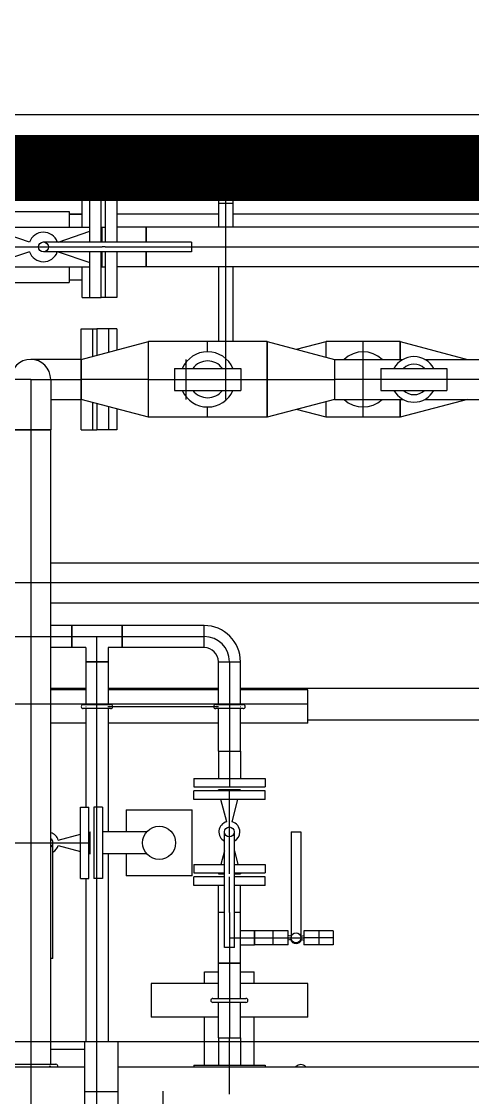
# Model space of a CAD drawing. Header units: inches. Extents: x 517790 to 538444, y 301815 to 302461.
# Drawn here: x 517888.015 to 517888.719, y 302346.398 to 302348.078 of the extents above; entities that cross this region are included whole.
import ezdxf

# ---------------------------------------------------------------- set-up
doc = ezdxf.new("R2010")
doc.units = ezdxf.units.IN
doc.header["$MEASUREMENT"] = 0
doc.linetypes.add('BLAST PROOF PARTITION-EMBED 1_DWG$0$DIVIDE2', pattern=[0.625, 0.25, -0.125, 0, -0.125, 0, -0.125])
doc.layers.add('Layout', color=6, linetype='Continuous', lineweight=15)
for name, color, linetype in [('电气-接地设计-接地线', 3, '接地线'), ('硅胶总平面底图 工艺装置区', 253, 'Continuous'), ('硅胶总平面底图0804', 253, 'Continuous')]:
    doc.layers.add(name, color=color, linetype=linetype)
doc.styles.add('EESLTYPE', font='TXT.shx')
doc.linetypes.add('接地线', pattern='A,500,["/",EESLTYPE,S=200,R=0,X=0,Y=-100],-200,60,-200', length=960)

msp = doc.modelspace()

# ---------------------------------------------------------------- linework, layer by layer
at = {"layer": 'Layout', "color": 9, "lineweight": -3}
msp.add_arc((517885.3168, 302344.7463), 11.9999, 0, 86.22389, dxfattribs=at)
at = {"layer": '电气-接地设计-接地线', "color": 1, "linetype": '接地线', "ltscale": 0.005, "const_width": 0.1033}
msp.add_lwpolyline([(517876.8497, 302347.8488), (517889.9277, 302347.8488)], dxfattribs=at)
at = {"layer": '硅胶总平面底图 工艺装置区', "linetype": 'BLAST PROOF PARTITION-EMBED 1_DWG$0$DIVIDE2', "lineweight": -3, "ltscale": 400}
msp.add_line((517871.7027, 302347.9323), (517894.8488, 302347.9323), dxfattribs=at)
at = {"layer": '硅胶总平面底图 工艺装置区', "color": 253, "linetype": 'Continuous', "lineweight": -3}
for p, q in [((517886.3758, 302347.9323), (517888.7357, 302347.9323)), ((517888.3223, 302347.8878), (517888.3334, 302347.8878)), ((517888.3223, 302347.8878), (517888.3223, 302347.8419)), ((517888.3334, 302347.8878), (517888.3334, 302347.8657)), ((517888.3334, 302347.8878), (517888.3444, 302347.8878)), ((517888.3444, 302347.8878), (517888.3444, 302347.8419)), ((517888.3334, 302347.8657), (517888.3223, 302347.8657)), ((517888.3334, 302347.8657), (517888.3334, 302347.8419)), ((517888.3444, 302347.8657), (517888.3334, 302347.8657)), ((517888.168, 302347.8297), (517888.168, 302347.8375)), ((517888.168, 302347.8375), (517888.3334, 302347.8375)), ((517888.3223, 302347.8419), (517888.3334, 302347.8419)), ((517888.3307, 302347.8383), (517888.3296, 302347.8419)), ((517888.3334, 302347.8419), (517888.3334, 302347.8419)), ((517888.3334, 302347.8419), (517888.3334, 302347.8419)), ((517888.3334, 302347.8419), (517888.3444, 302347.8419)), ((517888.3334, 302347.8175), (517888.3334, 302347.8419)), ((517888.336, 302347.8383), (517888.3371, 302347.8419)), ((517888.168, 302347.822), (517888.168, 302347.8297)), ((517888.168, 302347.822), (517888.3334, 302347.822)), ((517888.3444, 302347.8175), (517888.3223, 302347.8175)), ((517888.3223, 302347.8175), (517888.3223, 302347.7568)), ((517888.3307, 302347.8211), (517888.3296, 302347.8175)), ((517888.3334, 302347.7938), (517888.3334, 302347.8175)), ((517888.336, 302347.8211), (517888.3371, 302347.8175)), ((517888.3444, 302347.8175), (517888.3444, 302347.7568)), ((517888.1093, 302347.7568), (517888.1093, 302347.8044)), ((517888.1093, 302347.8044), (517888.1211, 302347.8044)), ((517888.1211, 302347.7334), (517888.1211, 302347.8044)), ((517888.1211, 302347.8044), (517888.1392, 302347.8044)), ((517888.1392, 302347.7334), (517888.1392, 302347.8044)), ((517888.1453, 302347.8044), (517888.1392, 302347.8044)), ((517888.1453, 302347.8044), (517888.1453, 302347.7334)), ((517888.1634, 302347.8044), (517888.1453, 302347.8044)), ((517888.1634, 302347.8044), (517888.1634, 302347.7334)), ((517887.9767, 302347.7809), (517888.0892, 302347.7809)), ((517888.0892, 302347.7809), (517888.0892, 302347.7568)), ((517888.3223, 302347.7938), (517888.3444, 302347.7938)), ((517888.3334, 302347.7568), (517888.3334, 302347.7938)), ((517888.0892, 302347.7773), (517888.1093, 302347.7773)), ((517888.0892, 302347.7768), (517888.1093, 302347.7768)), ((517888.1634, 302347.7773), (517888.3223, 302347.7773)), ((517888.3444, 302347.7773), (517888.7357, 302347.7773)), ((517887.9767, 302347.7568), (517888.1211, 302347.7568)), ((517888.0271, 302347.733), (517887.9767, 302347.7502)), ((517888.0717, 302347.7334), (517888.1211, 302347.7502)), ((517888.1392, 302347.7568), (517888.1453, 302347.7568)), ((517888.1392, 302347.7563), (517888.1407, 302347.7568)), ((517888.1407, 302347.7334), (517888.1407, 302347.7568)), ((517888.2094, 302347.7568), (517888.1634, 302347.7568)), ((517888.2094, 302347.7568), (517888.2094, 302347.7334)), ((517888.2094, 302347.7334), (517888.2094, 302347.7568)), ((517888.7357, 302347.7568), (517888.2094, 302347.7568)), ((517888.3334, 302347.6945), (517888.3334, 302347.7568)), ((517888.2802, 302347.7334), (517888.0489, 302347.7334)), ((517888.2802, 302347.7334), (517888.2802, 302347.7257)), ((517887.957, 302347.7257), (517888.1407, 302347.7257)), ((517888.0271, 302347.7183), (517887.9767, 302347.7012)), ((517888.2802, 302347.7179), (517888.0489, 302347.7179)), ((517888.0717, 302347.7179), (517888.1211, 302347.7012)), ((517888.1211, 302347.6469), (517888.1211, 302347.7179)), ((517888.1392, 302347.6469), (517888.1392, 302347.7179)), ((517888.1453, 302347.7257), (517888.1407, 302347.7257)), ((517888.1407, 302347.6945), (517888.1407, 302347.7179)), ((517888.1453, 302347.7257), (517888.2094, 302347.7257)), ((517888.1453, 302347.7179), (517888.1453, 302347.6469)), ((517888.1634, 302347.7179), (517888.1634, 302347.6469)), ((517888.2094, 302347.7257), (517888.2802, 302347.7257)), ((517888.2094, 302347.7179), (517888.2094, 302347.6945)), ((517888.2094, 302347.6945), (517888.2094, 302347.7179)), ((517888.2802, 302347.7257), (517888.7357, 302347.7257)), ((517888.2802, 302347.7257), (517888.2802, 302347.7179)), ((517887.9767, 302347.6945), (517888.1211, 302347.6945)), ((517888.0892, 302347.6945), (517888.0892, 302347.6704)), ((517888.1093, 302347.6469), (517888.1093, 302347.6945)), ((517888.1392, 302347.695), (517888.1407, 302347.6945)), ((517888.1392, 302347.6945), (517888.1453, 302347.6945)), ((517888.2094, 302347.6945), (517888.1634, 302347.6945)), ((517888.7357, 302347.6945), (517888.2094, 302347.6945)), ((517888.3223, 302347.6945), (517888.3223, 302347.5781)), ((517888.3334, 302347.5781), (517888.3334, 302347.6945)), ((517888.3444, 302347.6945), (517888.3444, 302347.5781)), ((517887.9767, 302347.6704), (517888.0892, 302347.6704)), ((517888.0892, 302347.6745), (517888.1093, 302347.6745)), ((517888.1093, 302347.6469), (517888.1211, 302347.6469)), ((517888.1211, 302347.6469), (517888.1392, 302347.6469)), ((517888.1453, 302347.6469), (517888.1392, 302347.6469)), ((517888.1634, 302347.6469), (517888.1453, 302347.6469)), ((517888.1079, 302347.5502), (517888.1079, 302347.5977)), ((517888.1079, 302347.5977), (517888.126, 302347.5977)), ((517888.126, 302347.555), (517888.126, 302347.5977)), ((517888.126, 302347.5977), (517888.1322, 302347.5977)), ((517888.1322, 302347.5977), (517888.1322, 302347.5566)), ((517888.1503, 302347.5977), (517888.1322, 302347.5977)), ((517888.1634, 302347.5977), (517888.1503, 302347.5977)), ((517888.1503, 302347.5977), (517888.1503, 302347.5614)), ((517888.1634, 302347.5977), (517888.1634, 302347.5649)), ((517888.1079, 302347.5502), (517888.2129, 302347.5781)), ((517888.2129, 302347.4599), (517888.2129, 302347.5781)), ((517888.3052, 302347.5781), (517888.2129, 302347.5781)), ((517888.2129, 302347.519), (517888.2129, 302347.5781)), ((517888.3052, 302347.5621), (517888.3052, 302347.5781)), ((517888.3052, 302347.5621), (517888.3052, 302347.5781)), ((517888.3982, 302347.5781), (517888.3052, 302347.5781)), ((517888.3334, 302347.5584), (517888.3334, 302347.5781)), ((517888.3982, 302347.4599), (517888.3982, 302347.5781)), ((517888.3982, 302347.5781), (517888.3982, 302347.519)), ((517888.3982, 302347.5781), (517888.5032, 302347.5502)), ((517888.4441, 302347.5659), (517888.49, 302347.5781)), ((517888.49, 302347.5537), (517888.49, 302347.5781)), ((517888.49, 302347.5537), (517888.49, 302347.5781)), ((517888.5479, 302347.5781), (517888.49, 302347.5781)), ((517888.5479, 302347.4599), (517888.5479, 302347.5781)), ((517888.6057, 302347.5781), (517888.5479, 302347.5781)), ((517888.6057, 302347.5502), (517888.6057, 302347.5781)), ((517888.6057, 302347.5781), (517888.6057, 302347.5502)), ((517888.6057, 302347.5781), (517888.7107, 302347.5502)), ((517888.1079, 302347.5502), (517888.0291, 302347.5502)), ((517888.1079, 302347.519), (517888.1079, 302347.5502)), ((517888.1079, 302347.5502), (517888.1079, 302347.519)), ((517888.2714, 302347.5502), (517888.2714, 302347.4878)), ((517888.3334, 302347.5584), (517888.3334, 302347.5583)), ((517888.3334, 302347.5584), (517888.3334, 302347.5584)), ((517888.3334, 302347.519), (517888.3334, 302347.5584)), ((517888.3334, 302347.4878), (517888.3334, 302347.5502)), ((517888.5032, 302347.5502), (517888.5032, 302347.519)), ((517888.5032, 302347.5502), (517888.5032, 302347.4878)), ((517888.5032, 302347.5502), (517888.6099, 302347.5502)), ((517888.6444, 302347.5502), (517888.7518, 302347.5502)), ((517888.2535, 302347.5362), (517888.3052, 302347.5362)), ((517888.2535, 302347.5362), (517888.2535, 302347.5018)), ((517888.3052, 302347.5362), (517888.3569, 302347.5362)), ((517888.3569, 302347.5362), (517888.3569, 302347.5018)), ((517888.5755, 302347.5362), (517888.6272, 302347.5362)), ((517888.5755, 302347.5362), (517888.5755, 302347.5018)), ((517888.6272, 302347.5362), (517888.6788, 302347.5362)), ((517888.6788, 302347.5362), (517888.6788, 302347.5018)), ((517888.0291, 302347.519), (517887.998, 302347.519)), ((517888.0291, 302347.519), (517888.0291, 302347.4403)), ((517888.0291, 302347.519), (517888.0603, 302347.519)), ((517888.0603, 302347.519), (517888.0603, 302347.4403)), ((517888.0603, 302347.519), (517888.1079, 302347.519)), ((517888.2129, 302347.519), (517888.1079, 302347.519)), ((517888.1079, 302347.4878), (517888.1079, 302347.519)), ((517888.1079, 302347.519), (517888.1079, 302347.519)), ((517888.1079, 302347.519), (517888.1079, 302347.519)), ((517888.1079, 302347.519), (517888.1079, 302347.4878)), ((517888.2129, 302347.519), (517888.2535, 302347.519)), ((517888.2129, 302347.4599), (517888.2129, 302347.519)), ((517888.2535, 302347.519), (517888.3052, 302347.519)), ((517888.3052, 302347.519), (517888.3569, 302347.519)), ((517888.3052, 302347.519), (517888.3052, 302347.519)), ((517888.3052, 302347.519), (517888.3052, 302347.519)), ((517888.3569, 302347.519), (517888.3982, 302347.519)), ((517888.3982, 302347.519), (517888.5032, 302347.519)), ((517888.3982, 302347.519), (517888.3982, 302347.4599)), ((517888.5032, 302347.519), (517888.5032, 302347.4878)), ((517888.5755, 302347.519), (517888.5032, 302347.519)), ((517888.6272, 302347.519), (517888.5755, 302347.519)), ((517888.6788, 302347.519), (517888.6272, 302347.519)), ((517888.6272, 302347.519), (517888.6272, 302347.519)), ((517888.6272, 302347.519), (517888.6272, 302347.519)), ((517888.7518, 302347.519), (517888.6788, 302347.519)), ((517888.2535, 302347.5018), (517888.3052, 302347.5018)), ((517888.3052, 302347.5018), (517888.3569, 302347.5018)), ((517888.5755, 302347.5018), (517888.6272, 302347.5018)), ((517888.6272, 302347.5018), (517888.6788, 302347.5018)), ((517888.0603, 302347.4878), (517888.1079, 302347.4878)), ((517888.2129, 302347.4599), (517888.1079, 302347.4878)), ((517888.1079, 302347.4403), (517888.1079, 302347.4878)), ((517888.126, 302347.4403), (517888.126, 302347.483)), ((517888.1322, 302347.4814), (517888.1322, 302347.4403)), ((517888.5032, 302347.4878), (517888.3982, 302347.4599)), ((517888.49, 302347.4599), (517888.49, 302347.4843)), ((517888.49, 302347.4599), (517888.49, 302347.4843)), ((517888.5032, 302347.4878), (517888.6099, 302347.4878)), ((517888.6057, 302347.4599), (517888.6057, 302347.4878)), ((517888.6057, 302347.4878), (517888.6057, 302347.4599)), ((517888.7107, 302347.4878), (517888.6057, 302347.4599)), ((517888.6444, 302347.4878), (517888.7518, 302347.4878)), ((517888.1503, 302347.4766), (517888.1503, 302347.4403)), ((517888.1634, 302347.4731), (517888.1634, 302347.4403)), ((517888.3052, 302347.4599), (517888.3052, 302347.4759)), ((517888.3052, 302347.4599), (517888.3052, 302347.4759)), ((517888.49, 302347.4599), (517888.4441, 302347.4721)), ((517888.3052, 302347.4599), (517888.2129, 302347.4599)), ((517888.3982, 302347.4599), (517888.3052, 302347.4599)), ((517888.5479, 302347.4599), (517888.49, 302347.4599)), ((517888.6057, 302347.4599), (517888.5479, 302347.4599)), ((517888.0603, 302347.4403), (517887.998, 302347.4403)), ((517887.998, 302347.4403), (517888.0603, 302347.4403)), ((517888.0291, 302347.4403), (517888.0291, 302347.4403)), ((517888.0291, 302347.4403), (517888.0291, 302347.4403)), ((517888.0291, 302347.4403), (517888.0291, 302346.45)), ((517888.0603, 302346.45), (517888.0603, 302347.4403)), ((517888.1079, 302347.4403), (517888.126, 302347.4403)), ((517888.126, 302347.4403), (517888.1322, 302347.4403)), ((517888.1503, 302347.4403), (517888.1322, 302347.4403)), ((517888.1634, 302347.4403), (517888.1503, 302347.4403)), ((517888.0603, 302347.2325), (517889.0681, 302347.2325)), ((517888.0603, 302347.2014), (517887.998, 302347.2014)), ((517889.0681, 302347.2014), (517888.0603, 302347.2014)), ((517888.0603, 302347.1702), (517889.0681, 302347.1702)), ((517888.0931, 302347.1349), (517888.0603, 302347.1349)), ((517888.0931, 302347.1349), (517888.0931, 302347.1004)), ((517888.1718, 302347.1349), (517888.0931, 302347.1349)), ((517888.0931, 302347.1176), (517888.0931, 302347.1349)), ((517888.1718, 302347.1349), (517888.1718, 302347.1004)), ((517888.1718, 302347.1004), (517888.1718, 302347.1349)), ((517888.2998, 302347.1349), (517888.1718, 302347.1349)), ((517888.2998, 302347.1004), (517888.2998, 302347.1349)), ((517888.2998, 302347.1004), (517888.2998, 302347.1349)), ((517887.998, 302347.1176), (517888.0603, 302347.1176)), ((517888.0603, 302347.1176), (517888.0931, 302347.1176)), ((517888.0931, 302347.1176), (517888.1718, 302347.1176)), ((517888.0931, 302347.1176), (517888.0931, 302347.1176)), ((517888.0931, 302347.1004), (517888.0931, 302347.1176)), ((517888.1325, 302347.0783), (517888.1325, 302347.1176)), ((517888.1718, 302347.1176), (517888.1718, 302347.1176)), ((517888.1718, 302347.1176), (517888.1718, 302347.1176)), ((517888.1718, 302347.1176), (517888.2998, 302347.1176)), ((517888.2998, 302347.1176), (517888.2998, 302347.1176)), ((517888.2998, 302347.1176), (517888.2998, 302347.1176)), ((517888.0931, 302347.1004), (517888.0603, 302347.1004)), ((517888.1152, 302347.1004), (517888.0931, 302347.1004)), ((517888.1152, 302347.1004), (517888.1152, 302347.0783)), ((517888.1718, 302347.1004), (517888.1497, 302347.1004)), ((517888.1497, 302347.1004), (517888.1497, 302347.0783)), ((517888.2998, 302347.1004), (517888.1718, 302347.1004)), ((517888.1152, 302347.0783), (517888.1325, 302347.0783)), ((517888.1497, 302347.0783), (517888.1152, 302347.0783)), ((517888.1152, 302347.0783), (517888.1152, 302347.0117)), ((517888.1325, 302347.0783), (517888.1325, 302347.0783)), ((517888.1325, 302347.0783), (517888.1497, 302347.0783)), ((517888.1325, 302347.0117), (517888.1325, 302347.0783)), ((517888.1497, 302347.0783), (517888.1497, 302347.0117)), ((517888.3219, 302347.0783), (517888.3564, 302347.0783)), ((517888.3219, 302347.0783), (517888.3564, 302347.0783)), ((517888.3219, 302347.0117), (517888.3219, 302347.0783)), ((517888.3391, 302347.0783), (517888.3391, 302347.0783)), ((517888.3391, 302347.0783), (517888.3391, 302347.0783)), ((517888.3391, 302347.0783), (517888.3391, 302347.0117)), ((517888.3564, 302347.0117), (517888.3564, 302347.0783)), ((517888.0603, 302347.0373), (517888.1152, 302347.0373)), ((517888.1152, 302347.0346), (517888.0603, 302347.0346)), ((517888.1497, 302347.0373), (517888.3219, 302347.0373)), ((517888.3219, 302347.0346), (517888.1497, 302347.0346)), ((517888.3564, 302347.0373), (517889.3551, 302347.0373)), ((517888.4614, 302347.0346), (517888.3564, 302347.0346)), ((517888.4614, 302346.9822), (517888.4614, 302347.0346)), ((517887.998, 302347.0125), (517888.4614, 302347.0125)), ((517888.1111, 302347.0117), (517888.1538, 302347.0117)), ((517888.1152, 302347.0084), (517888.1157, 302347.0084)), ((517888.1152, 302347.0084), (517888.1157, 302347.0084)), ((517888.1325, 302347.0051), (517888.1325, 302347.0117)), ((517888.1492, 302347.0084), (517888.1497, 302347.0084)), ((517888.1492, 302347.0084), (517888.3224, 302347.0084)), ((517888.3178, 302347.0117), (517888.3605, 302347.0117)), ((517888.3219, 302347.0084), (517888.3224, 302347.0084)), ((517888.3391, 302347.0117), (517888.3391, 302347.0051)), ((517888.3559, 302347.0084), (517888.3564, 302347.0084)), ((517888.3559, 302347.0084), (517888.3564, 302347.0084)), ((517888.1538, 302347.0051), (517888.1111, 302347.0051)), ((517888.1152, 302347.0051), (517888.1152, 302346.8514)), ((517888.1325, 302346.8514), (517888.1325, 302347.0051)), ((517888.1497, 302347.0051), (517888.1497, 302346.8129)), ((517888.3605, 302347.0051), (517888.3178, 302347.0051)), ((517888.3219, 302346.9385), (517888.3219, 302347.0051)), ((517888.3391, 302347.0051), (517888.3391, 302346.9385)), ((517888.3564, 302346.9385), (517888.3564, 302347.0051)), ((517888.1152, 302346.9822), (517888.0603, 302346.9822)), ((517888.3219, 302346.9822), (517888.1497, 302346.9822)), ((517888.4614, 302346.9822), (517888.3564, 302346.9822)), ((517888.4614, 302346.9877), (517889.2501, 302346.9877)), ((517888.3219, 302346.9385), (517888.3391, 302346.9385)), ((517888.3219, 302346.9385), (517888.3219, 302346.8961)), ((517888.3219, 302346.9385), (517888.3564, 302346.9385)), ((517888.3391, 302346.9385), (517888.3391, 302346.8829)), ((517888.3391, 302346.9385), (517888.3564, 302346.9385)), ((517888.3564, 302346.9385), (517888.3564, 302346.8961)), ((517888.2834, 302346.8961), (517888.3391, 302346.8961)), ((517888.2834, 302346.8961), (517888.2834, 302346.8829)), ((517888.3391, 302346.8961), (517888.3949, 302346.8961)), ((517888.3949, 302346.8961), (517888.3949, 302346.8829)), ((517888.2834, 302346.8829), (517888.3391, 302346.8829)), ((517888.3391, 302346.8767), (517888.2834, 302346.8767)), ((517888.2834, 302346.8635), (517888.2834, 302346.8767)), ((517888.3564, 302346.8783), (517888.3219, 302346.8783)), ((517888.3223, 302346.8767), (517888.3219, 302346.8783)), ((517888.3391, 302346.8829), (517888.3949, 302346.8829)), ((517888.3391, 302346.7471), (517888.3391, 302346.8783)), ((517888.3949, 302346.8767), (517888.3391, 302346.8767)), ((517888.356, 302346.8767), (517888.3564, 302346.8783)), ((517888.3949, 302346.8635), (517888.3949, 302346.8767)), ((517888.3391, 302346.8635), (517888.2834, 302346.8635)), ((517888.335, 302346.8285), (517888.3258, 302346.8635)), ((517888.3949, 302346.8635), (517888.3391, 302346.8635)), ((517888.3433, 302346.8285), (517888.3525, 302346.8635)), ((517888.1068, 302346.7957), (517888.1068, 302346.8514)), ((517888.1068, 302346.8514), (517888.12, 302346.8514)), ((517888.12, 302346.7957), (517888.12, 302346.8514)), ((517888.1277, 302346.8514), (517888.1277, 302346.7957)), ((517888.1409, 302346.8514), (517888.1277, 302346.8514)), ((517888.1325, 302346.7399), (517888.1325, 302346.8514)), ((517888.1409, 302346.8514), (517888.1409, 302346.7957)), ((517888.1778, 302346.8473), (517888.1778, 302346.8129)), ((517888.1778, 302346.8473), (517888.2812, 302346.8473)), ((517888.2812, 302346.744), (517888.2812, 302346.8473)), ((517888.0718, 302346.7998), (517888.1068, 302346.809)), ((517888.12, 302346.8125), (517888.1216, 302346.8129)), ((517888.1216, 302346.7957), (517888.1216, 302346.8129)), ((517888.2103, 302346.8129), (517888.1409, 302346.8129)), ((517888.3314, 302346.6322), (517888.3314, 302346.8127)), ((517888.3469, 302346.6322), (517888.3469, 302346.8127)), ((517888.4354, 302346.8128), (517888.4432, 302346.8128)), ((517888.4354, 302346.8128), (517888.4354, 302346.6474)), ((517888.4432, 302346.8128), (517888.4509, 302346.8128)), ((517888.4509, 302346.8128), (517888.4509, 302346.6474)), ((517887.998, 302346.7957), (517888.0603, 302346.7957)), ((517888.0603, 302346.7957), (517888.1216, 302346.7957)), ((517888.0637, 302346.6152), (517888.0637, 302346.7957)), ((517888.0718, 302346.7915), (517888.1068, 302346.7823)), ((517888.1068, 302346.7399), (517888.1068, 302346.7957)), ((517888.12, 302346.7399), (517888.12, 302346.7957)), ((517888.1216, 302346.7784), (517888.1216, 302346.7957)), ((517888.1277, 302346.7957), (517888.1277, 302346.7399)), ((517888.1409, 302346.7957), (517888.1409, 302346.7399)), ((517888.12, 302346.7788), (517888.1216, 302346.7784)), ((517888.2103, 302346.7784), (517888.1409, 302346.7784)), ((517888.1497, 302346.7784), (517888.1497, 302346.4857)), ((517888.1778, 302346.7784), (517888.1778, 302346.744)), ((517888.3314, 302346.7832), (517888.3258, 302346.7618)), ((517888.3469, 302346.7832), (517888.3525, 302346.7618)), ((517888.2834, 302346.7618), (517888.3314, 302346.7618)), ((517888.2834, 302346.7618), (517888.2834, 302346.7486)), ((517888.3469, 302346.7618), (517888.3949, 302346.7618)), ((517888.3949, 302346.7618), (517888.3949, 302346.7486)), ((517888.1068, 302346.7399), (517888.12, 302346.7399)), ((517888.1152, 302346.7399), (517888.1152, 302346.4857)), ((517888.1409, 302346.7399), (517888.1277, 302346.7399)), ((517888.1325, 302346.4857), (517888.1325, 302346.7399)), ((517888.2812, 302346.744), (517888.1778, 302346.744)), ((517888.2834, 302346.7486), (517888.3314, 302346.7486)), ((517888.3314, 302346.7425), (517888.2834, 302346.7425)), ((517888.2834, 302346.7293), (517888.2834, 302346.7425)), ((517888.3223, 302346.7486), (517888.3219, 302346.7471)), ((517888.3219, 302346.7471), (517888.3314, 302346.7471)), ((517888.3391, 302346.6868), (517888.3391, 302346.7425)), ((517888.3469, 302346.7486), (517888.3949, 302346.7486)), ((517888.3469, 302346.7471), (517888.3564, 302346.7471)), ((517888.3949, 302346.7425), (517888.3469, 302346.7425)), ((517888.356, 302346.7486), (517888.3564, 302346.7471)), ((517888.3949, 302346.7293), (517888.3949, 302346.7425)), ((517888.3314, 302346.7293), (517888.2834, 302346.7293)), ((517888.3219, 302346.6868), (517888.3219, 302346.7293)), ((517888.3949, 302346.7293), (517888.3469, 302346.7293)), ((517888.3564, 302346.6868), (517888.3564, 302346.7293)), ((517888.3314, 302346.6868), (517888.3219, 302346.6868)), ((517888.3314, 302346.6868), (517888.3219, 302346.6868)), ((517888.3219, 302346.6081), (517888.3219, 302346.6868)), ((517888.3391, 302346.6868), (517888.3391, 302346.6322)), ((517888.3391, 302346.6868), (517888.3391, 302346.6868)), ((517888.3564, 302346.6868), (517888.3469, 302346.6868)), ((517888.3564, 302346.6868), (517888.3469, 302346.6868)), ((517888.3564, 302346.6081), (517888.3564, 302346.6868)), ((517888.3785, 302346.6585), (517888.3564, 302346.6585)), ((517888.3785, 302346.6585), (517888.3785, 302346.6474)), ((517888.3785, 302346.6364), (517888.3785, 302346.6585)), ((517888.431, 302346.6585), (517888.3785, 302346.6585)), ((517888.4072, 302346.6585), (517888.4072, 302346.6364)), ((517888.431, 302346.6364), (517888.431, 302346.6585)), ((517888.4554, 302346.6585), (517888.4554, 302346.6474)), ((517888.5013, 302346.6585), (517888.4554, 302346.6585)), ((517888.4791, 302346.6474), (517888.4791, 302346.6585)), ((517888.5013, 302346.6585), (517888.5013, 302346.6474)), ((517888.3391, 302346.6474), (517888.3564, 302346.6474)), ((517888.3564, 302346.6474), (517888.3785, 302346.6474)), ((517888.3785, 302346.6474), (517888.3785, 302346.6474)), ((517888.3785, 302346.6474), (517888.3785, 302346.6474)), ((517888.3785, 302346.6474), (517888.3785, 302346.6364)), ((517888.3785, 302346.6474), (517888.4072, 302346.6474)), ((517888.4072, 302346.6474), (517888.431, 302346.6474)), ((517888.4346, 302346.6501), (517888.431, 302346.6512)), ((517888.431, 302346.6474), (517888.4554, 302346.6474)), ((517888.4346, 302346.6448), (517888.431, 302346.6437)), ((517888.4518, 302346.6501), (517888.4554, 302346.6512)), ((517888.4518, 302346.6448), (517888.4554, 302346.6437)), ((517888.4791, 302346.6474), (517888.4554, 302346.6474)), ((517888.4554, 302346.6474), (517888.4554, 302346.6474)), ((517888.4554, 302346.6474), (517888.4554, 302346.6474)), ((517888.4554, 302346.6474), (517888.4554, 302346.6364)), ((517888.4791, 302346.6364), (517888.4791, 302346.6474)), ((517888.5013, 302346.6474), (517888.4791, 302346.6474)), ((517888.5013, 302346.6474), (517888.5013, 302346.6364)), ((517888.3391, 302346.6322), (517888.3314, 302346.6322)), ((517888.3391, 302346.6322), (517888.3391, 302346.6081)), ((517888.3469, 302346.6322), (517888.3391, 302346.6322)), ((517888.3564, 302346.6364), (517888.3785, 302346.6364)), ((517888.431, 302346.6364), (517888.3785, 302346.6364)), ((517888.5013, 302346.6364), (517888.4554, 302346.6364)), ((517888.0637, 302346.6152), (517888.0603, 302346.6152)), ((517888.3564, 302346.6081), (517888.3219, 302346.6081)), ((517888.3219, 302346.6081), (517888.3564, 302346.6081)), ((517888.3219, 302346.5528), (517888.3219, 302346.6081)), ((517888.3391, 302346.6081), (517888.3391, 302346.6081)), ((517888.3391, 302346.6081), (517888.3391, 302346.6081)), ((517888.3391, 302346.6081), (517888.3391, 302346.5528)), ((517888.3564, 302346.5528), (517888.3564, 302346.6081)), ((517888.3004, 302346.576), (517888.3004, 302346.5945)), ((517888.3004, 302346.5945), (517888.3219, 302346.5945)), ((517888.3564, 302346.5945), (517888.3779, 302346.5945)), ((517888.3779, 302346.576), (517888.3779, 302346.5945)), ((517888.3219, 302346.576), (517888.2169, 302346.576)), ((517888.2169, 302346.576), (517888.2169, 302346.5235)), ((517888.4614, 302346.576), (517888.3564, 302346.576)), ((517888.4614, 302346.5235), (517888.4614, 302346.576)), ((517888.3133, 302346.5528), (517888.365, 302346.5528)), ((517888.365, 302346.5466), (517888.3133, 302346.5466)), ((517888.3219, 302346.4914), (517888.3219, 302346.5466)), ((517888.3391, 302346.5528), (517888.3391, 302346.5466)), ((517888.3391, 302346.5466), (517888.3391, 302346.4914)), ((517888.3564, 302346.4914), (517888.3564, 302346.5466)), ((517888.3219, 302346.5235), (517888.2169, 302346.5235)), ((517888.3004, 302346.4489), (517888.3004, 302346.5235)), ((517888.4614, 302346.5235), (517888.3564, 302346.5235)), ((517888.3779, 302346.4489), (517888.3779, 302346.5235)), ((517888.3219, 302346.4914), (517888.3564, 302346.4914)), ((517888.3219, 302346.4914), (517888.3391, 302346.4914)), ((517888.3219, 302346.4914), (517888.3219, 302346.4489)), ((517888.3391, 302346.4463), (517888.3391, 302346.4914)), ((517888.3391, 302346.4914), (517888.3564, 302346.4914)), ((517888.3564, 302346.4914), (517888.3564, 302346.4489)), ((517887.998, 302346.4857), (517888.0603, 302346.4857)), ((517888.0603, 302346.4857), (517888.1134, 302346.4857)), ((517888.1134, 302346.4732), (517888.0603, 302346.4732)), ((517888.1134, 302346.3479), (517888.1134, 302346.4857)), ((517888.1134, 302346.4857), (517888.165, 302346.4857)), ((517888.1325, 302346.1757), (517888.1325, 302346.4857)), ((517888.165, 302346.4857), (517888.165, 302346.3479)), ((517888.165, 302346.4857), (517888.3219, 302346.4857)), ((517888.1653, 302346.4732), (517888.165, 302346.4732)), ((517888.1653, 302346.4463), (517888.1653, 302346.4732)), ((517888.3004, 302346.4857), (517888.3779, 302346.4857)), ((517888.3564, 302346.4857), (517889.1848, 302346.4857)), ((517886.615, 302346.4463), (517888.1134, 302346.4463)), ((517887.9899, 302346.45), (517888.0684, 302346.45)), ((517888.0291, 302346.45), (517888.0291, 302346.3061)), ((517888.0578, 302346.4469), (517888.0603, 302346.4469)), ((517888.0578, 302346.4469), (517888.0603, 302346.4469)), ((517888.165, 302346.4463), (517889.1848, 302346.4463)), ((517888.2834, 302346.4489), (517888.3391, 302346.4489)), ((517888.2834, 302346.4489), (517888.2834, 302346.4463)), ((517888.3391, 302346.4489), (517888.3949, 302346.4489)), ((517888.3391, 302346.4357), (517888.3391, 302346.4463)), ((517888.3949, 302346.4489), (517888.3949, 302346.4463)), ((517888.3391, 302346.4036), (517888.3391, 302346.4357)), ((517888.1134, 302346.4076), (517888.165, 302346.4076)), ((517888.2358, 302346.3688), (517888.2358, 302346.4079))]:
    msp.add_line(p, q, dxfattribs=at)
for centre, radius in [((517888.3334, 302347.8297), 0.00775), ((517888.0489, 302347.7257), 0.00775), ((517888.2295, 302346.7957), 0.0258), ((517888.3391, 302346.8127), 0.00775), ((517888.4432, 302346.6474), 0.00775)]:
    msp.add_circle(centre, radius, dxfattribs=at)
for centre, radius, start, end in [((517888.3334, 302347.8297), 0.00899, 107.0439, 120.4447), ((517888.3334, 302347.8297), 0.00899, 0, 72.9561), ((517888.3334, 302347.8297), 0.00899, 239.5553, 252.9561), ((517888.3334, 302347.8297), 0.00899, 287.0439, 0), ((517888.0489, 302347.7257), 0.023, 19.7221, 161.2587), ((517888.0489, 302347.7257), 0.023, 198.7413, 340.2779), ((517888.0291, 302347.519), 0.0312, 0, 180), ((517888.0291, 302347.519), 0.0312, 0, 180), ((517888.3052, 302347.519), 0.0431, 23.5216, 156.4784), ((517888.3052, 302347.519), 0.0287, 36.7726, 143.2274), ((517888.5479, 302347.519), 0.0431, 46.3013, 133.6987), ((517888.6272, 302347.519), 0.0356, 28.8738, 151.1262), ((517888.6272, 302347.519), 0.0238, 46.4125, 133.5875), ((517888.3052, 302347.519), 0.0431, 203.5216, 336.4784), ((517888.3052, 302347.519), 0.0287, 216.7726, 323.2274), ((517888.6272, 302347.519), 0.0356, 208.8738, 331.1262), ((517888.6272, 302347.519), 0.0238, 226.4125, 313.5875), ((517888.5479, 302347.519), 0.0431, 226.3013, 313.6987), ((517888.2998, 302347.0783), 0.0566, 0, 90), ((517888.2998, 302347.0783), 0.0394, 0, 90), ((517888.2998, 302347.0783), 0.0221, 0, 90), ((517888.2358, 302347.0346), 0.00103, 0, 180), ((517888.1111, 302347.0084), 0.00328, 90, 270), ((517888.1538, 302347.0084), 0.00328, 270, 90), ((517888.3178, 302347.0084), 0.00328, 90, 270), ((517888.3605, 302347.0084), 0.00328, 270, 90), ((517888.3391, 302346.8127), 0.0164, 104.7351, 241.8071), ((517888.3391, 302346.8127), 0.0164, 0, 75.2649), ((517888.056, 302346.7957), 0.0164, 14.7351, 74.612), ((517888.3391, 302346.8127), 0.0164, 298.1929, 0), ((517888.056, 302346.7957), 0.00775, 304.1711, 55.8289), ((517888.056, 302346.7957), 0.0164, 298.1929, 345.2649), ((517888.4432, 302346.6474), 0.00899, 149.5553, 162.9561), ((517888.4432, 302346.6474), 0.00899, 197.0439, 342.9561), ((517888.4432, 302346.6474), 0.00899, 17.0439, 30.4447), ((517888.3133, 302346.5497), 0.0031, 90, 270), ((517888.365, 302346.5497), 0.0031, 270, 90), ((517888.0684, 302346.4469), 0.0031, 348.463, 90), ((517888.4507, 302346.4393), 0.0103, 42.4386, 137.5614)]:
    msp.add_arc(centre, radius, start, end, dxfattribs=at)
at = {"layer": '硅胶总平面底图0804', "color": 253, "linetype": 'Continuous', "lineweight": 20}
msp.add_line((517894.8488, 302347.9323), (517871.7024, 302347.9323), dxfattribs=at)

doc.saveas('drawing.dxf')
